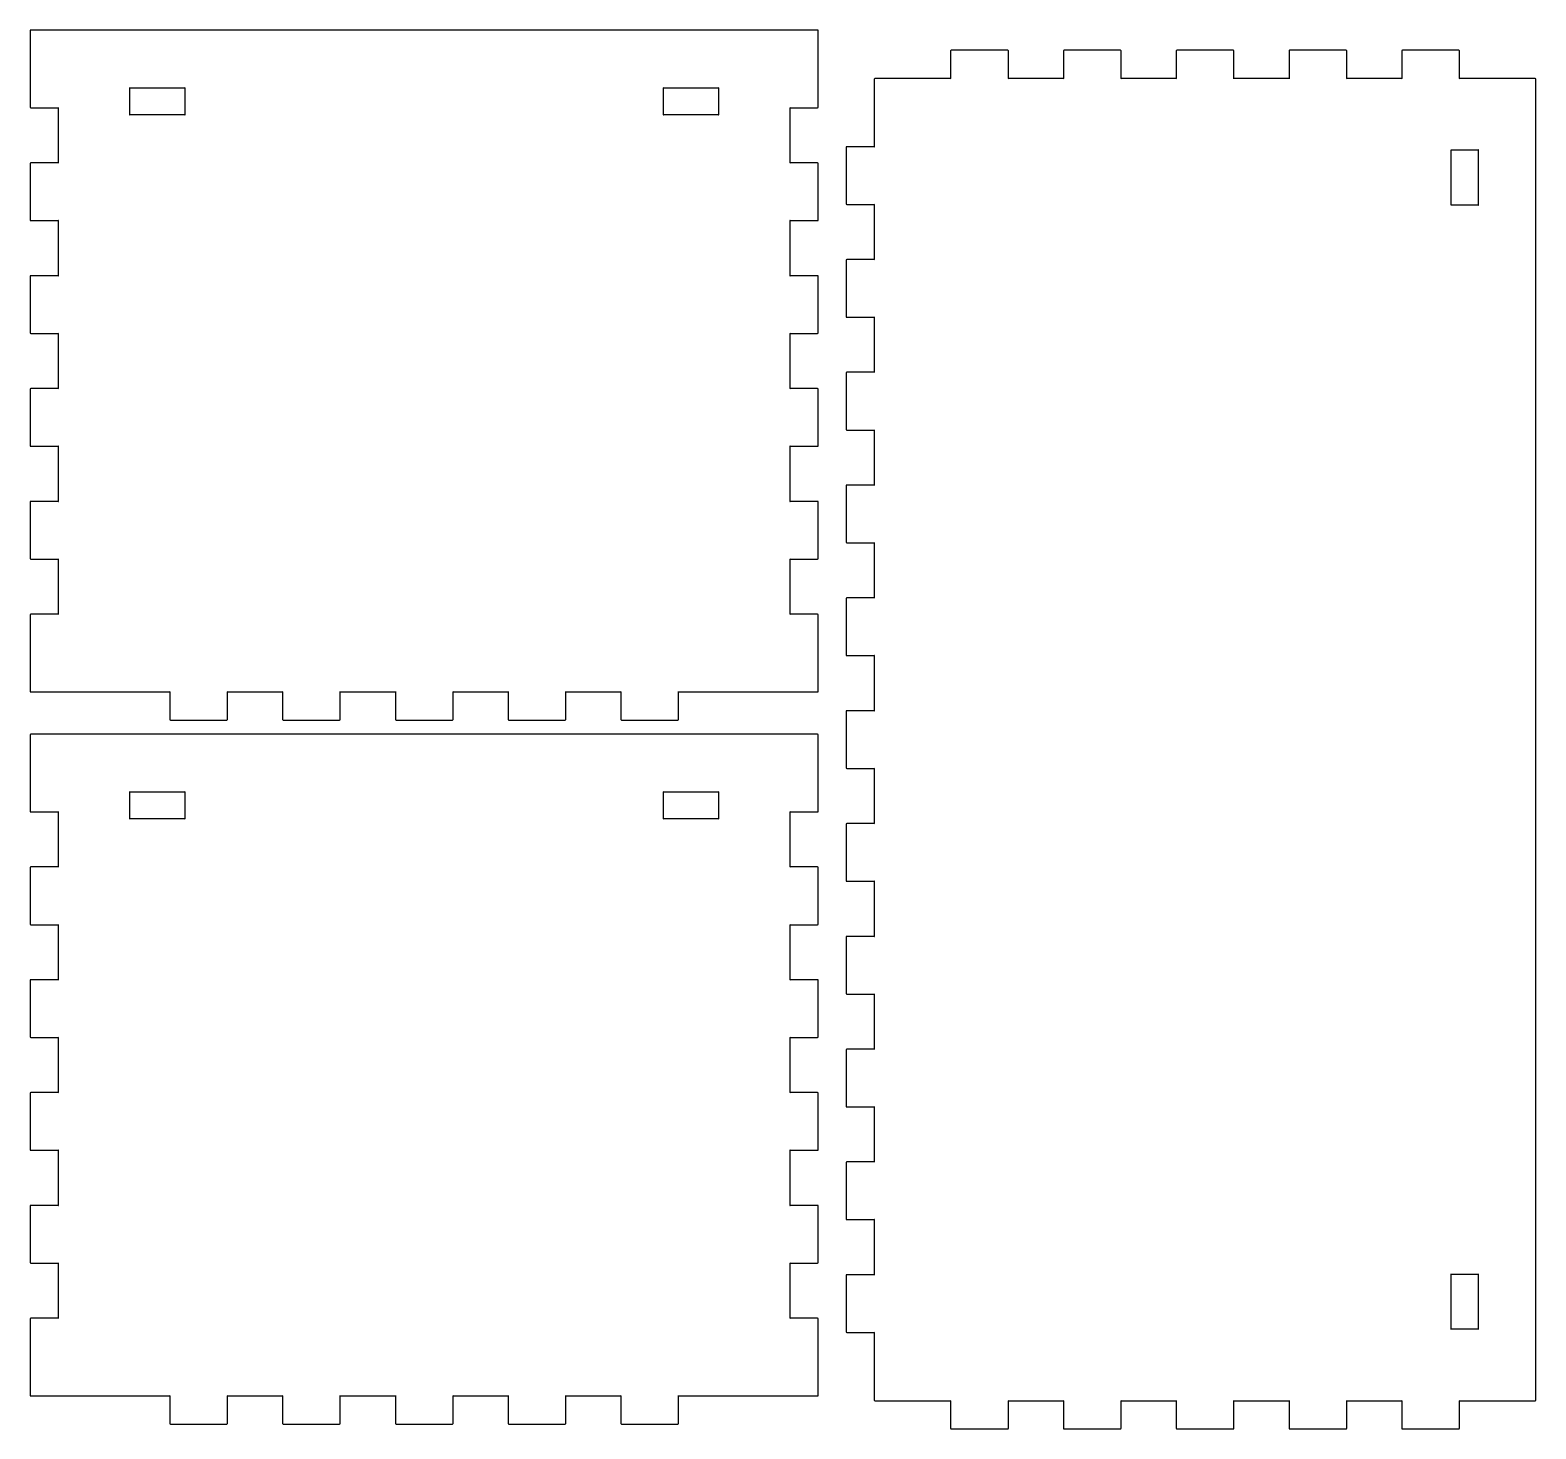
# Model space of a CAD drawing. Extents: x 2 to 1062, y -1547 to 574.
# Drawn here: x 2.1 to 231.7, y 2.1 to 215.4 of the extents above; entities that cross this region are included whole.
import ezdxf

# ---------------------------------------------------------------- set-up
doc = ezdxf.new("R2010")
doc.units = 0
doc.layers.get('0').update_dxf_attribs({"linetype": 'CONTINUOUS'})

msp = doc.modelspace()

# ---------------------------------------------------------------- linework, layer by layer
at = {"color": 1}
for points in [[(2.100001, 215.277508), (2.100001, 203.627501)], [(122.200078, 215.377508), (117.900076, 215.377508), (6.500004, 215.377508), (2.200001, 215.377508)], [(122.300078, 203.627501), (122.300078, 215.277508)], [(142.489091, 212.200506), (142.489091, 208.000504), (130.939084, 208.000504)], [(151.189097, 212.300506), (142.589092, 212.300506)], [(159.689102, 212.200506), (159.689102, 208.000504), (151.289097, 208.000504), (151.289097, 212.200506)], [(168.389108, 212.300506), (159.789103, 212.300506)], [(176.889114, 212.200506), (176.889114, 208.000504), (168.489108, 208.000504), (168.489108, 212.200506)], [(185.589119, 212.300506), (176.989114, 212.300506)], [(194.089125, 212.200506), (194.089125, 208.000504), (185.689119, 208.000504), (185.689119, 212.200506)], [(202.78913, 212.300506), (194.189125, 212.300506)], [(211.289136, 212.200506), (211.289136, 208.000504), (202.88913, 208.000504), (202.88913, 212.200506)], [(219.989141, 212.300506), (211.389136, 212.300506)], [(231.639149, 208.000504), (220.089141, 208.000504), (220.089141, 212.200506)], [(130.839084, 207.900503), (130.839084, 197.600497), (126.639081, 197.600497)], [(231.739149, 6.500374), (231.739149, 207.900503)], [(2.200001, 203.527501), (6.400004, 203.527501), (6.400004, 195.127495), (2.200001, 195.127495)], [(122.200078, 195.127495), (118.000076, 195.127495), (118.000076, 203.527501), (122.200078, 203.527501)], [(126.539081, 197.500497), (126.539081, 188.900491)], [(2.100001, 195.027495), (2.100001, 186.42749)], [(122.300078, 186.42749), (122.300078, 195.027495)], [(126.639081, 188.800491), (130.839084, 188.800491), (130.839084, 180.400486), (126.639081, 180.400486)], [(2.200001, 186.32749), (6.400004, 186.32749), (6.400004, 177.927484), (2.200001, 177.927484)], [(122.200078, 177.927484), (118.000076, 177.927484), (118.000076, 186.32749), (122.200078, 186.32749)], [(126.539081, 180.300486), (126.539081, 171.70048)], [(2.100001, 177.827484), (2.100001, 169.227479)], [(122.300078, 169.227479), (122.300078, 177.827484)], [(126.639081, 171.60048), (130.839084, 171.60048), (130.839084, 163.200475), (126.639081, 163.200475)], [(2.200001, 169.127479), (6.400004, 169.127479), (6.400004, 160.727473), (2.200001, 160.727473)], [(122.200078, 160.727473), (118.000076, 160.727473), (118.000076, 169.127479), (122.200078, 169.127479)], [(126.539081, 163.100475), (126.539081, 154.500469)], [(2.100001, 160.627473), (2.100001, 152.027468)], [(122.300078, 152.027468), (122.300078, 160.627473)], [(126.639081, 154.400469), (130.839084, 154.400469), (130.839084, 146.000464), (126.639081, 146.000464)], [(2.200001, 151.927468), (6.400004, 151.927468), (6.400004, 143.527462), (2.200001, 143.527462)], [(122.200078, 143.527462), (118.000076, 143.527462), (118.000076, 151.927468), (122.200078, 151.927468)], [(126.539081, 145.900464), (126.539081, 137.300458)], [(2.100001, 143.427462), (2.100001, 134.827457)], [(122.300078, 134.827457), (122.300078, 143.427462)], [(126.639081, 137.200458), (130.839084, 137.200458), (130.839084, 128.800453), (126.639081, 128.800453)], [(2.200001, 134.727456), (6.400004, 134.727456), (6.400004, 126.327451), (2.200001, 126.327451)], [(122.200078, 126.327451), (118.000076, 126.327451), (118.000076, 134.727456), (122.200078, 134.727456)], [(126.539081, 128.700453), (126.539081, 120.100447)], [(2.100001, 126.227451), (2.100001, 114.577444)], [(122.300078, 114.577444), (122.300078, 126.227451)], [(126.639081, 120.000447), (130.839084, 120.000447), (130.839084, 111.600442), (126.639081, 111.600442)], [(2.200001, 114.477443), (6.500004, 114.477443)], [(6.500004, 114.477443), (23.400015, 114.477443), (23.400015, 110.277441)], [(32.200021, 110.277441), (32.200021, 114.477443), (40.600026, 114.477443), (40.600026, 110.277441)], [(49.400032, 110.277441), (49.400032, 114.477443), (57.800037, 114.477443), (57.800037, 110.277441)], [(66.600043, 110.277441), (66.600043, 114.477443), (75.000048, 114.477443), (75.000048, 110.277441)], [(83.800054, 110.277441), (83.800054, 114.477443), (92.200059, 114.477443), (92.200059, 110.277441)], [(101.000065, 110.277441), (101.000065, 114.477443), (117.900076, 114.477443), (122.200078, 114.477443)], [(126.539081, 111.500442), (126.539081, 102.900436)], [(122.200078, 108.027439), (117.900076, 108.027439), (6.500004, 108.027439), (2.200001, 108.027439)], [(23.500015, 110.177441), (32.100021, 110.177441)], [(40.700026, 110.177441), (49.300032, 110.177441)], [(57.900037, 110.177441), (66.500043, 110.177441)], [(75.100048, 110.177441), (83.700054, 110.177441)], [(92.300059, 110.177441), (100.900065, 110.177441)], [(2.100001, 107.927439), (2.100001, 96.277432)], [(122.300078, 96.277432), (122.300078, 107.927439)], [(126.639081, 102.800436), (130.839084, 102.800436), (130.839084, 94.400431), (126.639081, 94.400431)], [(2.200001, 96.177432), (6.400004, 96.177432), (6.400004, 87.777426), (2.200001, 87.777426)], [(122.200078, 87.777426), (118.000076, 87.777426), (118.000076, 96.177432), (122.200078, 96.177432)], [(126.539081, 94.300431), (126.539081, 85.700425)], [(2.100001, 87.677426), (2.100001, 79.077421)], [(122.300078, 79.077421), (122.300078, 87.677426)], [(126.639081, 85.600425), (130.839084, 85.600425), (130.839084, 77.20042), (126.639081, 77.20042)], [(2.200001, 78.977421), (6.400004, 78.977421), (6.400004, 70.577415), (2.200001, 70.577415)], [(122.200078, 70.577415), (118.000076, 70.577415), (118.000076, 78.977421), (122.200078, 78.977421)], [(126.539081, 77.100419), (126.539081, 68.500414)], [(2.100001, 70.477415), (2.100001, 61.87741)], [(122.300078, 61.87741), (122.300078, 70.477415)], [(126.639081, 68.400414), (130.839084, 68.400414), (130.839084, 60.000409), (126.639081, 60.000409)], [(2.200001, 61.77741), (6.400004, 61.77741), (6.400004, 53.377404), (2.200001, 53.377404)], [(122.200078, 53.377404), (118.000076, 53.377404), (118.000076, 61.77741), (122.200078, 61.77741)], [(126.539081, 59.900408), (126.539081, 51.300403)], [(2.100001, 53.277404), (2.100001, 44.677399)], [(122.300078, 44.677399), (122.300078, 53.277404)], [(126.639081, 51.200403), (130.839084, 51.200403), (130.839084, 42.800397), (126.639081, 42.800397)], [(2.200001, 44.577399), (6.400004, 44.577399), (6.400004, 36.177393), (2.200001, 36.177393)], [(122.200078, 36.177393), (118.000076, 36.177393), (118.000076, 44.577399), (122.200078, 44.577399)], [(126.539081, 42.700397), (126.539081, 34.100392)], [(2.100001, 36.077393), (2.100001, 27.477388)], [(122.300078, 27.477388), (122.300078, 36.077393)], [(126.639081, 34.000392), (130.839084, 34.000392), (130.839084, 25.600386), (126.639081, 25.600386)], [(2.200001, 27.377388), (6.400004, 27.377388), (6.400004, 18.977382), (2.200001, 18.977382)], [(122.200078, 18.977382), (118.000076, 18.977382), (118.000076, 27.377388), (122.200078, 27.377388)], [(126.539081, 25.500386), (126.539081, 16.900381)], [(2.100001, 18.877382), (2.100001, 7.227375)], [(122.300078, 7.227375), (122.300078, 18.877382)], [(126.639081, 16.800381), (130.839084, 16.800381), (130.839084, 6.500374)], [(2.200001, 7.127375), (6.500004, 7.127375)], [(6.500004, 7.127375), (23.400015, 7.127375), (23.400015, 2.927372)], [(32.200021, 2.927372), (32.200021, 7.127375), (40.600026, 7.127375), (40.600026, 2.927372)], [(49.400032, 2.927372), (49.400032, 7.127375), (57.800037, 7.127375), (57.800037, 2.927372)], [(66.600043, 2.927372), (66.600043, 7.127375), (75.000048, 7.127375), (75.000048, 2.927372)], [(83.800054, 2.927372), (83.800054, 7.127375), (92.200059, 7.127375), (92.200059, 2.927372)], [(101.000065, 2.927372), (101.000065, 7.127375), (117.900076, 7.127375), (122.200078, 7.127375)], [(130.939084, 6.400374), (142.489091, 6.400374), (142.489091, 2.200371)], [(151.289097, 2.200371), (151.289097, 6.400374), (159.689102, 6.400374), (159.689102, 2.200371)], [(168.489108, 2.200371), (168.489108, 6.400374), (176.889114, 6.400374), (176.889114, 2.200371)], [(185.689119, 2.200371), (185.689119, 6.400374), (194.089125, 6.400374), (194.089125, 2.200371)], [(202.88913, 2.200371), (202.88913, 6.400374), (211.289136, 6.400374), (211.289136, 2.200371)], [(220.089141, 2.200371), (220.089141, 6.400374), (231.639149, 6.400374)], [(23.500015, 2.827372), (32.100021, 2.827372)], [(40.700026, 2.827372), (49.300032, 2.827372)], [(57.900037, 2.827372), (66.500043, 2.827372)], [(75.100048, 2.827372), (83.700054, 2.827372)], [(92.300059, 2.827372), (100.900065, 2.827372)], [(142.589092, 2.100371), (151.189097, 2.100371)], [(159.789103, 2.100371), (168.389108, 2.100371)], [(176.989114, 2.100371), (185.589119, 2.100371)], [(194.189125, 2.100371), (202.78913, 2.100371)], [(211.389136, 2.100371), (219.989141, 2.100371)]]:
    msp.add_lwpolyline(points, dxfattribs=at)
for points in [[(21.500014, 202.47759), (17.300011, 202.47759), (17.300011, 206.577593), (25.700016, 206.577593), (25.700016, 202.47759)], [(102.900066, 206.577593), (107.100069, 206.577593), (107.100069, 202.47759), (98.700063, 202.47759), (98.700063, 206.577593)], [(218.83899, 192.900494), (218.83899, 197.100497), (222.938993, 197.100497), (222.938993, 188.700491), (218.83899, 188.700491)], [(21.500014, 95.127521), (17.300011, 95.127521), (17.300011, 99.227524), (25.700016, 99.227524), (25.700016, 95.127521)], [(102.900066, 99.227524), (107.100069, 99.227524), (107.100069, 95.127521), (98.700063, 95.127521), (98.700063, 99.227524)], [(222.938993, 21.500384), (222.938993, 17.300381), (218.83899, 17.300381), (218.83899, 25.700386), (222.938993, 25.700386)]]:
    msp.add_lwpolyline(points, close=True, dxfattribs=at)
for points in [[(2.200001, 215.377508), (2.145001, 215.377508), (2.100001, 215.332508), (2.100001, 215.277508)], [(122.300078, 215.277508), (122.300078, 215.332508), (122.255078, 215.377508), (122.200078, 215.377508)], [(142.589092, 212.300506), (142.534091, 212.300506), (142.489091, 212.255506), (142.489091, 212.200506)], [(151.289097, 212.200506), (151.289097, 212.255506), (151.244097, 212.300506), (151.189097, 212.300506)], [(159.789103, 212.300506), (159.734103, 212.300506), (159.689102, 212.255506), (159.689102, 212.200506)], [(168.489108, 212.200506), (168.489108, 212.255506), (168.444108, 212.300506), (168.389108, 212.300506)], [(176.989114, 212.300506), (176.934114, 212.300506), (176.889114, 212.255506), (176.889114, 212.200506)], [(185.689119, 212.200506), (185.689119, 212.255506), (185.644119, 212.300506), (185.589119, 212.300506)], [(194.189125, 212.300506), (194.134125, 212.300506), (194.089125, 212.255506), (194.089125, 212.200506)], [(202.88913, 212.200506), (202.88913, 212.255506), (202.84413, 212.300506), (202.78913, 212.300506)], [(211.389136, 212.300506), (211.334136, 212.300506), (211.289136, 212.255506), (211.289136, 212.200506)], [(220.089141, 212.200506), (220.089141, 212.255506), (220.044141, 212.300506), (219.989141, 212.300506)], [(17.300011, 206.577593), (17.300011, 206.677593), (17.200011, 206.577593), (17.300011, 206.577593)], [(25.700016, 206.577593), (25.800017, 206.577593), (25.700016, 206.677593), (25.700016, 206.577593)], [(98.700063, 206.577593), (98.700063, 206.677593), (98.600063, 206.577593), (98.700063, 206.577593)], [(107.100069, 206.577593), (107.200069, 206.577593), (107.100069, 206.677593), (107.100069, 206.577593)], [(130.939084, 208.000504), (130.884084, 208.000504), (130.839084, 207.955503), (130.839084, 207.900503)], [(142.489091, 208.000504), (142.489091, 207.900503), (142.589092, 208.000504), (142.489091, 208.000504)], [(151.289097, 208.000504), (151.189097, 208.000504), (151.289097, 207.900503), (151.289097, 208.000504)], [(159.689102, 208.000504), (159.689102, 207.900503), (159.789103, 208.000504), (159.689102, 208.000504)], [(168.489108, 208.000504), (168.389108, 208.000504), (168.489108, 207.900503), (168.489108, 208.000504)], [(176.889114, 208.000504), (176.889114, 207.900503), (176.989114, 208.000504), (176.889114, 208.000504)], [(185.689119, 208.000504), (185.589119, 208.000504), (185.689119, 207.900503), (185.689119, 208.000504)], [(194.089125, 208.000504), (194.089125, 207.900503), (194.189125, 208.000504), (194.089125, 208.000504)], [(202.88913, 208.000504), (202.78913, 208.000504), (202.88913, 207.900503), (202.88913, 208.000504)], [(211.289136, 208.000504), (211.289136, 207.900503), (211.389136, 208.000504), (211.289136, 208.000504)], [(220.089141, 208.000504), (219.989141, 208.000504), (220.089141, 207.900503), (220.089141, 208.000504)], [(231.739149, 207.900503), (231.739149, 207.955503), (231.694149, 208.000504), (231.639149, 208.000504)], [(2.100001, 203.627501), (2.100001, 203.572501), (2.145001, 203.527501), (2.200001, 203.527501)], [(6.400004, 203.527501), (6.500004, 203.527501), (6.400004, 203.627501), (6.400004, 203.527501)], [(17.300011, 202.47759), (17.200011, 202.47759), (17.300011, 202.37759), (17.300011, 202.47759)], [(25.700016, 202.47759), (25.700016, 202.37759), (25.800017, 202.47759), (25.700016, 202.47759)], [(98.700063, 202.47759), (98.600063, 202.47759), (98.700063, 202.37759), (98.700063, 202.47759)], [(107.100069, 202.47759), (107.100069, 202.37759), (107.200069, 202.47759), (107.100069, 202.47759)], [(118.000076, 203.527501), (118.000076, 203.627501), (117.900076, 203.527501), (118.000076, 203.527501)], [(122.200078, 203.527501), (122.255078, 203.527501), (122.300078, 203.572501), (122.300078, 203.627501)], [(126.639081, 197.600497), (126.584081, 197.600497), (126.539081, 197.555497), (126.539081, 197.500497)], [(130.839084, 197.600497), (130.839084, 197.500497), (130.939084, 197.600497), (130.839084, 197.600497)], [(218.83899, 197.100497), (218.83899, 197.200497), (218.73899, 197.100497), (218.83899, 197.100497)], [(222.938993, 197.100497), (223.038993, 197.100497), (222.938993, 197.200497), (222.938993, 197.100497)], [(2.200001, 195.127495), (2.145001, 195.127495), (2.100001, 195.082495), (2.100001, 195.027495)], [(6.400004, 195.127495), (6.400004, 195.027495), (6.500004, 195.127495), (6.400004, 195.127495)], [(118.000076, 195.127495), (117.900076, 195.127495), (118.000076, 195.027495), (118.000076, 195.127495)], [(122.300078, 195.027495), (122.300078, 195.082495), (122.255078, 195.127495), (122.200078, 195.127495)], [(126.539081, 188.900491), (126.539081, 188.845491), (126.584081, 188.800491), (126.639081, 188.800491)], [(130.839084, 188.800491), (130.939084, 188.800491), (130.839084, 188.900491), (130.839084, 188.800491)], [(218.83899, 188.700491), (218.73899, 188.700491), (218.83899, 188.600491), (218.83899, 188.700491)], [(222.938993, 188.700491), (222.938993, 188.600491), (223.038993, 188.700491), (222.938993, 188.700491)], [(2.100001, 186.42749), (2.100001, 186.37249), (2.145001, 186.32749), (2.200001, 186.32749)], [(6.400004, 186.32749), (6.500004, 186.32749), (6.400004, 186.42749), (6.400004, 186.32749)], [(118.000076, 186.32749), (118.000076, 186.42749), (117.900076, 186.32749), (118.000076, 186.32749)], [(122.200078, 186.32749), (122.255078, 186.32749), (122.300078, 186.37249), (122.300078, 186.42749)], [(126.639081, 180.400486), (126.584081, 180.400486), (126.539081, 180.355486), (126.539081, 180.300486)], [(130.839084, 180.400486), (130.839084, 180.300486), (130.939084, 180.400486), (130.839084, 180.400486)], [(2.200001, 177.927484), (2.145001, 177.927484), (2.100001, 177.882484), (2.100001, 177.827484)], [(6.400004, 177.927484), (6.400004, 177.827484), (6.500004, 177.927484), (6.400004, 177.927484)], [(118.000076, 177.927484), (117.900076, 177.927484), (118.000076, 177.827484), (118.000076, 177.927484)], [(122.300078, 177.827484), (122.300078, 177.882484), (122.255078, 177.927484), (122.200078, 177.927484)], [(126.539081, 171.70048), (126.539081, 171.64548), (126.584081, 171.60048), (126.639081, 171.60048)], [(130.839084, 171.60048), (130.939084, 171.60048), (130.839084, 171.70048), (130.839084, 171.60048)], [(2.100001, 169.227479), (2.100001, 169.172479), (2.145001, 169.127479), (2.200001, 169.127479)], [(6.400004, 169.127479), (6.500004, 169.127479), (6.400004, 169.227479), (6.400004, 169.127479)], [(118.000076, 169.127479), (118.000076, 169.227479), (117.900076, 169.127479), (118.000076, 169.127479)], [(122.200078, 169.127479), (122.255078, 169.127479), (122.300078, 169.172479), (122.300078, 169.227479)], [(126.639081, 163.200475), (126.584081, 163.200475), (126.539081, 163.155475), (126.539081, 163.100475)], [(130.839084, 163.200475), (130.839084, 163.100475), (130.939084, 163.200475), (130.839084, 163.200475)], [(2.200001, 160.727473), (2.145001, 160.727473), (2.100001, 160.682473), (2.100001, 160.627473)], [(6.400004, 160.727473), (6.400004, 160.627473), (6.500004, 160.727473), (6.400004, 160.727473)], [(118.000076, 160.727473), (117.900076, 160.727473), (118.000076, 160.627473), (118.000076, 160.727473)], [(122.300078, 160.627473), (122.300078, 160.682473), (122.255078, 160.727473), (122.200078, 160.727473)], [(126.539081, 154.500469), (126.539081, 154.445469), (126.584081, 154.400469), (126.639081, 154.400469)], [(130.839084, 154.400469), (130.939084, 154.400469), (130.839084, 154.500469), (130.839084, 154.400469)], [(2.100001, 152.027468), (2.100001, 151.972468), (2.145001, 151.927468), (2.200001, 151.927468)], [(6.400004, 151.927468), (6.500004, 151.927468), (6.400004, 152.027468), (6.400004, 151.927468)], [(118.000076, 151.927468), (118.000076, 152.027468), (117.900076, 151.927468), (118.000076, 151.927468)], [(122.200078, 151.927468), (122.255078, 151.927468), (122.300078, 151.972468), (122.300078, 152.027468)], [(126.639081, 146.000464), (126.584081, 146.000464), (126.539081, 145.955464), (126.539081, 145.900464)], [(130.839084, 146.000464), (130.839084, 145.900464), (130.939084, 146.000464), (130.839084, 146.000464)], [(2.200001, 143.527462), (2.145001, 143.527462), (2.100001, 143.482462), (2.100001, 143.427462)], [(6.400004, 143.527462), (6.400004, 143.427462), (6.500004, 143.527462), (6.400004, 143.527462)], [(118.000076, 143.527462), (117.900076, 143.527462), (118.000076, 143.427462), (118.000076, 143.527462)], [(122.300078, 143.427462), (122.300078, 143.482462), (122.255078, 143.527462), (122.200078, 143.527462)], [(126.539081, 137.300458), (126.539081, 137.245458), (126.584081, 137.200458), (126.639081, 137.200458)], [(130.839084, 137.200458), (130.939084, 137.200458), (130.839084, 137.300458), (130.839084, 137.200458)], [(2.100001, 134.827457), (2.100001, 134.772457), (2.145001, 134.727456), (2.200001, 134.727456)], [(6.400004, 134.727456), (6.500004, 134.727456), (6.400004, 134.827457), (6.400004, 134.727456)], [(118.000076, 134.727456), (118.000076, 134.827457), (117.900076, 134.727456), (118.000076, 134.727456)], [(122.200078, 134.727456), (122.255078, 134.727456), (122.300078, 134.772457), (122.300078, 134.827457)], [(126.639081, 128.800453), (126.584081, 128.800453), (126.539081, 128.755453), (126.539081, 128.700453)], [(130.839084, 128.800453), (130.839084, 128.700453), (130.939084, 128.800453), (130.839084, 128.800453)], [(2.200001, 126.327451), (2.145001, 126.327451), (2.100001, 126.282451), (2.100001, 126.227451)], [(6.400004, 126.327451), (6.400004, 126.227451), (6.500004, 126.327451), (6.400004, 126.327451)], [(118.000076, 126.327451), (117.900076, 126.327451), (118.000076, 126.227451), (118.000076, 126.327451)], [(122.300078, 126.227451), (122.300078, 126.282451), (122.255078, 126.327451), (122.200078, 126.327451)], [(126.539081, 120.100447), (126.539081, 120.045447), (126.584081, 120.000447), (126.639081, 120.000447)], [(130.839084, 120.000447), (130.939084, 120.000447), (130.839084, 120.100447), (130.839084, 120.000447)], [(2.100001, 114.577444), (2.100001, 114.522444), (2.145001, 114.477443), (2.200001, 114.477443)], [(23.400015, 114.477443), (23.500015, 114.477443), (23.400015, 114.577444), (23.400015, 114.477443)], [(32.200021, 114.477443), (32.200021, 114.577444), (32.100021, 114.477443), (32.200021, 114.477443)], [(40.600026, 114.477443), (40.700026, 114.477443), (40.600026, 114.577444), (40.600026, 114.477443)], [(49.400032, 114.477443), (49.400032, 114.577444), (49.300032, 114.477443), (49.400032, 114.477443)], [(57.800037, 114.477443), (57.900037, 114.477443), (57.800037, 114.577444), (57.800037, 114.477443)], [(66.600043, 114.477443), (66.600043, 114.577444), (66.500043, 114.477443), (66.600043, 114.477443)], [(75.000048, 114.477443), (75.100048, 114.477443), (75.000048, 114.577444), (75.000048, 114.477443)], [(83.800054, 114.477443), (83.800054, 114.577444), (83.700054, 114.477443), (83.800054, 114.477443)], [(92.200059, 114.477443), (92.300059, 114.477443), (92.200059, 114.577444), (92.200059, 114.477443)], [(101.000065, 114.477443), (101.000065, 114.577444), (100.900065, 114.477443), (101.000065, 114.477443)], [(122.200078, 114.477443), (122.255078, 114.477443), (122.300078, 114.522444), (122.300078, 114.577444)], [(23.400015, 110.277441), (23.400015, 110.222441), (23.445015, 110.177441), (23.500015, 110.177441)], [(32.100021, 110.177441), (32.155021, 110.177441), (32.200021, 110.222441), (32.200021, 110.277441)], [(40.600026, 110.277441), (40.600026, 110.222441), (40.645026, 110.177441), (40.700026, 110.177441)], [(49.300032, 110.177441), (49.355032, 110.177441), (49.400032, 110.222441), (49.400032, 110.277441)], [(57.800037, 110.277441), (57.800037, 110.222441), (57.845037, 110.177441), (57.900037, 110.177441)], [(66.500043, 110.177441), (66.555043, 110.177441), (66.600043, 110.222441), (66.600043, 110.277441)], [(75.000048, 110.277441), (75.000048, 110.222441), (75.045048, 110.177441), (75.100048, 110.177441)], [(83.700054, 110.177441), (83.755054, 110.177441), (83.800054, 110.222441), (83.800054, 110.277441)], [(92.200059, 110.277441), (92.200059, 110.222441), (92.245059, 110.177441), (92.300059, 110.177441)], [(100.900065, 110.177441), (100.955065, 110.177441), (101.000065, 110.222441), (101.000065, 110.277441)], [(126.639081, 111.600442), (126.584081, 111.600442), (126.539081, 111.555442), (126.539081, 111.500442)], [(130.839084, 111.600442), (130.839084, 111.500442), (130.939084, 111.600442), (130.839084, 111.600442)], [(2.200001, 108.027439), (2.145001, 108.027439), (2.100001, 107.982439), (2.100001, 107.927439)], [(122.300078, 107.927439), (122.300078, 107.982439), (122.255078, 108.027439), (122.200078, 108.027439)], [(126.539081, 102.900436), (126.539081, 102.845436), (126.584081, 102.800436), (126.639081, 102.800436)], [(130.839084, 102.800436), (130.939084, 102.800436), (130.839084, 102.900436), (130.839084, 102.800436)], [(17.300011, 99.227524), (17.300011, 99.327524), (17.200011, 99.227524), (17.300011, 99.227524)], [(25.700016, 99.227524), (25.800017, 99.227524), (25.700016, 99.327524), (25.700016, 99.227524)], [(98.700063, 99.227524), (98.700063, 99.327524), (98.600063, 99.227524), (98.700063, 99.227524)], [(107.100069, 99.227524), (107.200069, 99.227524), (107.100069, 99.327524), (107.100069, 99.227524)], [(2.100001, 96.277432), (2.100001, 96.222432), (2.145001, 96.177432), (2.200001, 96.177432)], [(6.400004, 96.177432), (6.500004, 96.177432), (6.400004, 96.277432), (6.400004, 96.177432)], [(17.300011, 95.127521), (17.200011, 95.127521), (17.300011, 95.027521), (17.300011, 95.127521)], [(25.700016, 95.127521), (25.700016, 95.027521), (25.800017, 95.127521), (25.700016, 95.127521)], [(98.700063, 95.127521), (98.600063, 95.127521), (98.700063, 95.027521), (98.700063, 95.127521)], [(107.100069, 95.127521), (107.100069, 95.027521), (107.200069, 95.127521), (107.100069, 95.127521)], [(118.000076, 96.177432), (118.000076, 96.277432), (117.900076, 96.177432), (118.000076, 96.177432)], [(122.200078, 96.177432), (122.255078, 96.177432), (122.300078, 96.222432), (122.300078, 96.277432)], [(126.639081, 94.400431), (126.584081, 94.400431), (126.539081, 94.355431), (126.539081, 94.300431)], [(130.839084, 94.400431), (130.839084, 94.300431), (130.939084, 94.400431), (130.839084, 94.400431)], [(2.200001, 87.777426), (2.145001, 87.777426), (2.100001, 87.732426), (2.100001, 87.677426)], [(6.400004, 87.777426), (6.400004, 87.677426), (6.500004, 87.777426), (6.400004, 87.777426)], [(118.000076, 87.777426), (117.900076, 87.777426), (118.000076, 87.677426), (118.000076, 87.777426)], [(122.300078, 87.677426), (122.300078, 87.732426), (122.255078, 87.777426), (122.200078, 87.777426)], [(126.539081, 85.700425), (126.539081, 85.645425), (126.584081, 85.600425), (126.639081, 85.600425)], [(130.839084, 85.600425), (130.939084, 85.600425), (130.839084, 85.700425), (130.839084, 85.600425)], [(2.100001, 79.077421), (2.100001, 79.022421), (2.145001, 78.977421), (2.200001, 78.977421)], [(6.400004, 78.977421), (6.500004, 78.977421), (6.400004, 79.077421), (6.400004, 78.977421)], [(118.000076, 78.977421), (118.000076, 79.077421), (117.900076, 78.977421), (118.000076, 78.977421)], [(122.200078, 78.977421), (122.255078, 78.977421), (122.300078, 79.022421), (122.300078, 79.077421)], [(126.639081, 77.20042), (126.584081, 77.20042), (126.539081, 77.15542), (126.539081, 77.100419)], [(130.839084, 77.20042), (130.839084, 77.100419), (130.939084, 77.20042), (130.839084, 77.20042)], [(2.200001, 70.577415), (2.145001, 70.577415), (2.100001, 70.532415), (2.100001, 70.477415)], [(6.400004, 70.577415), (6.400004, 70.477415), (6.500004, 70.577415), (6.400004, 70.577415)], [(118.000076, 70.577415), (117.900076, 70.577415), (118.000076, 70.477415), (118.000076, 70.577415)], [(122.300078, 70.477415), (122.300078, 70.532415), (122.255078, 70.577415), (122.200078, 70.577415)], [(126.539081, 68.500414), (126.539081, 68.445414), (126.584081, 68.400414), (126.639081, 68.400414)], [(130.839084, 68.400414), (130.939084, 68.400414), (130.839084, 68.500414), (130.839084, 68.400414)], [(2.100001, 61.87741), (2.100001, 61.82241), (2.145001, 61.77741), (2.200001, 61.77741)], [(6.400004, 61.77741), (6.500004, 61.77741), (6.400004, 61.87741), (6.400004, 61.77741)], [(118.000076, 61.77741), (118.000076, 61.87741), (117.900076, 61.77741), (118.000076, 61.77741)], [(122.200078, 61.77741), (122.255078, 61.77741), (122.300078, 61.82241), (122.300078, 61.87741)], [(126.639081, 60.000409), (126.584081, 60.000409), (126.539081, 59.955408), (126.539081, 59.900408)], [(130.839084, 60.000409), (130.839084, 59.900408), (130.939084, 60.000409), (130.839084, 60.000409)], [(2.200001, 53.377404), (2.145001, 53.377404), (2.100001, 53.332404), (2.100001, 53.277404)], [(6.400004, 53.377404), (6.400004, 53.277404), (6.500004, 53.377404), (6.400004, 53.377404)], [(118.000076, 53.377404), (117.900076, 53.377404), (118.000076, 53.277404), (118.000076, 53.377404)], [(122.300078, 53.277404), (122.300078, 53.332404), (122.255078, 53.377404), (122.200078, 53.377404)], [(126.539081, 51.300403), (126.539081, 51.245403), (126.584081, 51.200403), (126.639081, 51.200403)], [(130.839084, 51.200403), (130.939084, 51.200403), (130.839084, 51.300403), (130.839084, 51.200403)], [(2.100001, 44.677399), (2.100001, 44.622399), (2.145001, 44.577399), (2.200001, 44.577399)], [(6.400004, 44.577399), (6.500004, 44.577399), (6.400004, 44.677399), (6.400004, 44.577399)], [(118.000076, 44.577399), (118.000076, 44.677399), (117.900076, 44.577399), (118.000076, 44.577399)], [(122.200078, 44.577399), (122.255078, 44.577399), (122.300078, 44.622399), (122.300078, 44.677399)], [(126.639081, 42.800397), (126.584081, 42.800397), (126.539081, 42.755397), (126.539081, 42.700397)], [(130.839084, 42.800397), (130.839084, 42.700397), (130.939084, 42.800397), (130.839084, 42.800397)], [(2.200001, 36.177393), (2.145001, 36.177393), (2.100001, 36.132393), (2.100001, 36.077393)], [(6.400004, 36.177393), (6.400004, 36.077393), (6.500004, 36.177393), (6.400004, 36.177393)], [(118.000076, 36.177393), (117.900076, 36.177393), (118.000076, 36.077393), (118.000076, 36.177393)], [(122.300078, 36.077393), (122.300078, 36.132393), (122.255078, 36.177393), (122.200078, 36.177393)], [(126.539081, 34.100392), (126.539081, 34.045392), (126.584081, 34.000392), (126.639081, 34.000392)], [(130.839084, 34.000392), (130.939084, 34.000392), (130.839084, 34.100392), (130.839084, 34.000392)], [(2.100001, 27.477388), (2.100001, 27.422388), (2.145001, 27.377388), (2.200001, 27.377388)], [(6.400004, 27.377388), (6.500004, 27.377388), (6.400004, 27.477388), (6.400004, 27.377388)], [(118.000076, 27.377388), (118.000076, 27.477388), (117.900076, 27.377388), (118.000076, 27.377388)], [(122.200078, 27.377388), (122.255078, 27.377388), (122.300078, 27.422388), (122.300078, 27.477388)], [(126.639081, 25.600386), (126.584081, 25.600386), (126.539081, 25.555386), (126.539081, 25.500386)], [(130.839084, 25.600386), (130.839084, 25.500386), (130.939084, 25.600386), (130.839084, 25.600386)], [(218.83899, 25.700386), (218.83899, 25.800387), (218.73899, 25.700386), (218.83899, 25.700386)], [(222.938993, 25.700386), (223.038993, 25.700386), (222.938993, 25.800387), (222.938993, 25.700386)], [(2.200001, 18.977382), (2.145001, 18.977382), (2.100001, 18.932382), (2.100001, 18.877382)], [(6.400004, 18.977382), (6.400004, 18.877382), (6.500004, 18.977382), (6.400004, 18.977382)], [(118.000076, 18.977382), (117.900076, 18.977382), (118.000076, 18.877382), (118.000076, 18.977382)], [(122.300078, 18.877382), (122.300078, 18.932382), (122.255078, 18.977382), (122.200078, 18.977382)], [(126.539081, 16.900381), (126.539081, 16.845381), (126.584081, 16.800381), (126.639081, 16.800381)], [(130.839084, 16.800381), (130.939084, 16.800381), (130.839084, 16.900381), (130.839084, 16.800381)], [(218.83899, 17.300381), (218.73899, 17.300381), (218.83899, 17.200381), (218.83899, 17.300381)], [(222.938993, 17.300381), (222.938993, 17.200381), (223.038993, 17.300381), (222.938993, 17.300381)], [(2.100001, 7.227375), (2.100001, 7.172375), (2.145001, 7.127375), (2.200001, 7.127375)], [(23.400015, 7.127375), (23.500015, 7.127375), (23.400015, 7.227375), (23.400015, 7.127375)], [(32.200021, 7.127375), (32.200021, 7.227375), (32.100021, 7.127375), (32.200021, 7.127375)], [(40.600026, 7.127375), (40.700026, 7.127375), (40.600026, 7.227375), (40.600026, 7.127375)], [(49.400032, 7.127375), (49.400032, 7.227375), (49.300032, 7.127375), (49.400032, 7.127375)], [(57.800037, 7.127375), (57.900037, 7.127375), (57.800037, 7.227375), (57.800037, 7.127375)], [(66.600043, 7.127375), (66.600043, 7.227375), (66.500043, 7.127375), (66.600043, 7.127375)], [(75.000048, 7.127375), (75.100048, 7.127375), (75.000048, 7.227375), (75.000048, 7.127375)], [(83.800054, 7.127375), (83.800054, 7.227375), (83.700054, 7.127375), (83.800054, 7.127375)], [(92.200059, 7.127375), (92.300059, 7.127375), (92.200059, 7.227375), (92.200059, 7.127375)], [(101.000065, 7.127375), (101.000065, 7.227375), (100.900065, 7.127375), (101.000065, 7.127375)], [(122.200078, 7.127375), (122.255078, 7.127375), (122.300078, 7.172375), (122.300078, 7.227375)], [(130.839084, 6.500374), (130.839084, 6.445374), (130.884084, 6.400374), (130.939084, 6.400374)], [(142.489091, 6.400374), (142.589092, 6.400374), (142.489091, 6.500374), (142.489091, 6.400374)], [(151.289097, 6.400374), (151.289097, 6.500374), (151.189097, 6.400374), (151.289097, 6.400374)], [(159.689102, 6.400374), (159.789103, 6.400374), (159.689102, 6.500374), (159.689102, 6.400374)], [(168.489108, 6.400374), (168.489108, 6.500374), (168.389108, 6.400374), (168.489108, 6.400374)], [(176.889114, 6.400374), (176.989114, 6.400374), (176.889114, 6.500374), (176.889114, 6.400374)], [(185.689119, 6.400374), (185.689119, 6.500374), (185.589119, 6.400374), (185.689119, 6.400374)], [(194.089125, 6.400374), (194.189125, 6.400374), (194.089125, 6.500374), (194.089125, 6.400374)], [(202.88913, 6.400374), (202.88913, 6.500374), (202.78913, 6.400374), (202.88913, 6.400374)], [(211.289136, 6.400374), (211.389136, 6.400374), (211.289136, 6.500374), (211.289136, 6.400374)], [(220.089141, 6.400374), (220.089141, 6.500374), (219.989141, 6.400374), (220.089141, 6.400374)], [(231.639149, 6.400374), (231.694149, 6.400374), (231.739149, 6.445374), (231.739149, 6.500374)], [(23.400015, 2.927372), (23.400015, 2.872372), (23.445015, 2.827372), (23.500015, 2.827372)], [(32.100021, 2.827372), (32.155021, 2.827372), (32.200021, 2.872372), (32.200021, 2.927372)], [(40.600026, 2.927372), (40.600026, 2.872372), (40.645026, 2.827372), (40.700026, 2.827372)], [(49.300032, 2.827372), (49.355032, 2.827372), (49.400032, 2.872372), (49.400032, 2.927372)], [(57.800037, 2.927372), (57.800037, 2.872372), (57.845037, 2.827372), (57.900037, 2.827372)], [(66.500043, 2.827372), (66.555043, 2.827372), (66.600043, 2.872372), (66.600043, 2.927372)], [(75.000048, 2.927372), (75.000048, 2.872372), (75.045048, 2.827372), (75.100048, 2.827372)], [(83.700054, 2.827372), (83.755054, 2.827372), (83.800054, 2.872372), (83.800054, 2.927372)], [(92.200059, 2.927372), (92.200059, 2.872372), (92.245059, 2.827372), (92.300059, 2.827372)], [(100.900065, 2.827372), (100.955065, 2.827372), (101.000065, 2.872372), (101.000065, 2.927372)], [(142.489091, 2.200371), (142.489091, 2.145371), (142.534091, 2.100371), (142.589092, 2.100371)], [(151.189097, 2.100371), (151.244097, 2.100371), (151.289097, 2.145371), (151.289097, 2.200371)], [(159.689102, 2.200371), (159.689102, 2.145371), (159.734103, 2.100371), (159.789103, 2.100371)], [(168.389108, 2.100371), (168.444108, 2.100371), (168.489108, 2.145371), (168.489108, 2.200371)], [(176.889114, 2.200371), (176.889114, 2.145371), (176.934114, 2.100371), (176.989114, 2.100371)], [(185.589119, 2.100371), (185.644119, 2.100371), (185.689119, 2.145371), (185.689119, 2.200371)], [(194.089125, 2.200371), (194.089125, 2.145371), (194.134125, 2.100371), (194.189125, 2.100371)], [(202.78913, 2.100371), (202.84413, 2.100371), (202.88913, 2.145371), (202.88913, 2.200371)], [(211.289136, 2.200371), (211.289136, 2.145371), (211.334136, 2.100371), (211.389136, 2.100371)], [(219.989141, 2.100371), (220.044141, 2.100371), (220.089141, 2.145371), (220.089141, 2.200371)]]:
    msp.add_open_spline(points, degree=3, dxfattribs=at)

doc.saveas('drawing.dxf')
